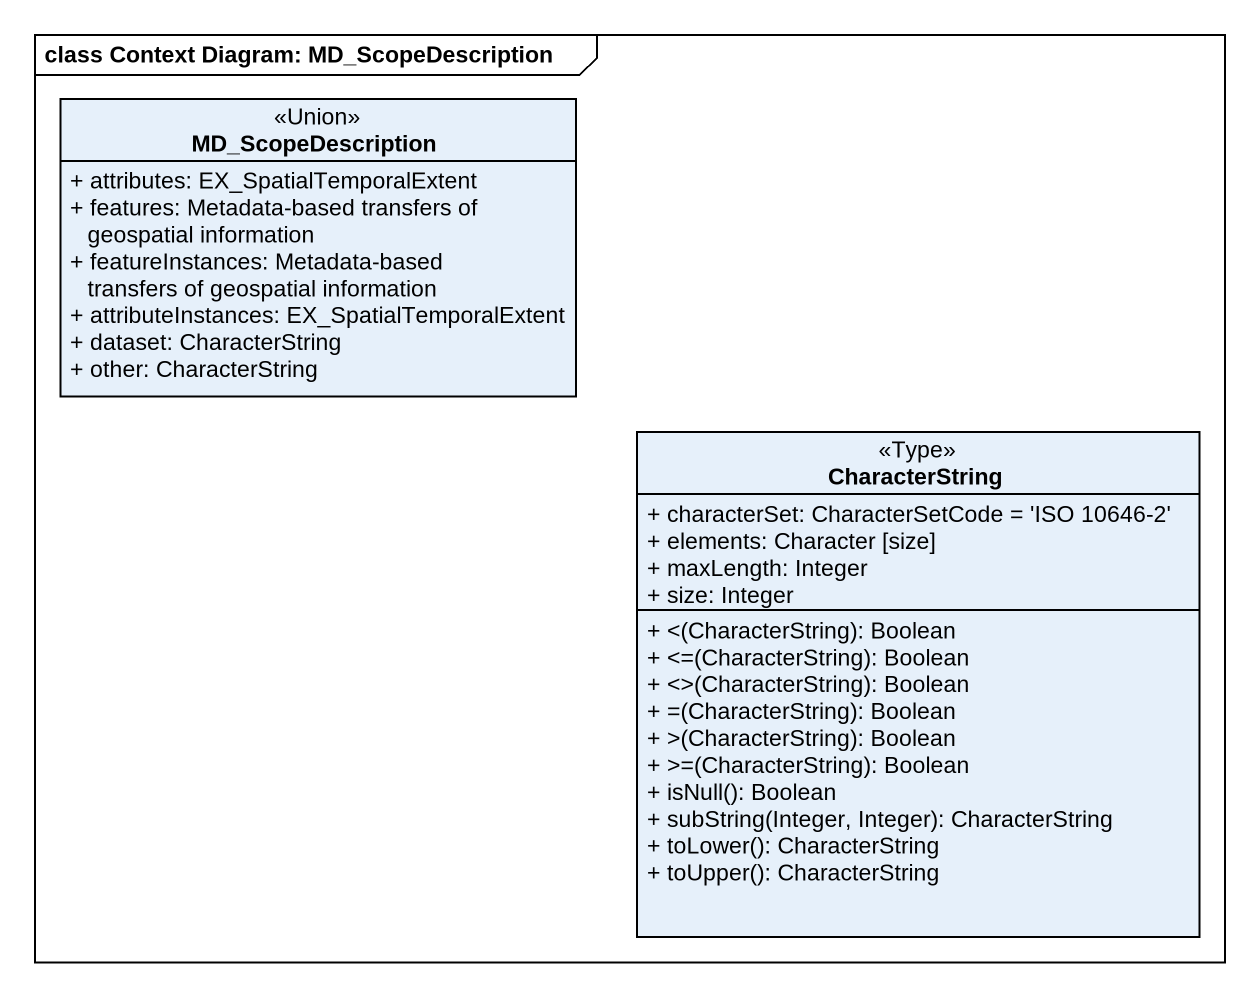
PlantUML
@startuml
mainframe class Context Diagram: MD_ScopeDescription
hide circle
hide empty members
skinparam classAttributeIconSize 0
class MD_ScopeDescription <<Union>> {
  + attributes: EX_SpatialTemporalExtent
  + features: Metadata-based transfers of geospatial information
  + featureInstances: Metadata-based transfers of geospatial information
  + attributeInstances: EX_SpatialTemporalExtent
  + dataset: CharacterString
  + other: CharacterString
}
class CharacterString <<Type>> {
  + characterSet: CharacterSetCode = 'ISO 10646-2'
  + elements: Character [size]
  + maxLength: Integer
  + size: Integer
  + <(CharacterString): Boolean
  + <=(CharacterString): Boolean
  + <>(CharacterString): Boolean
  + =(CharacterString): Boolean
  + >(CharacterString): Boolean
  + >=(CharacterString): Boolean
  + isNull(): Boolean
  + subString(Integer, Integer): CharacterString
  + toLower(): CharacterString
  + toUpper(): CharacterString
}
@enduml
